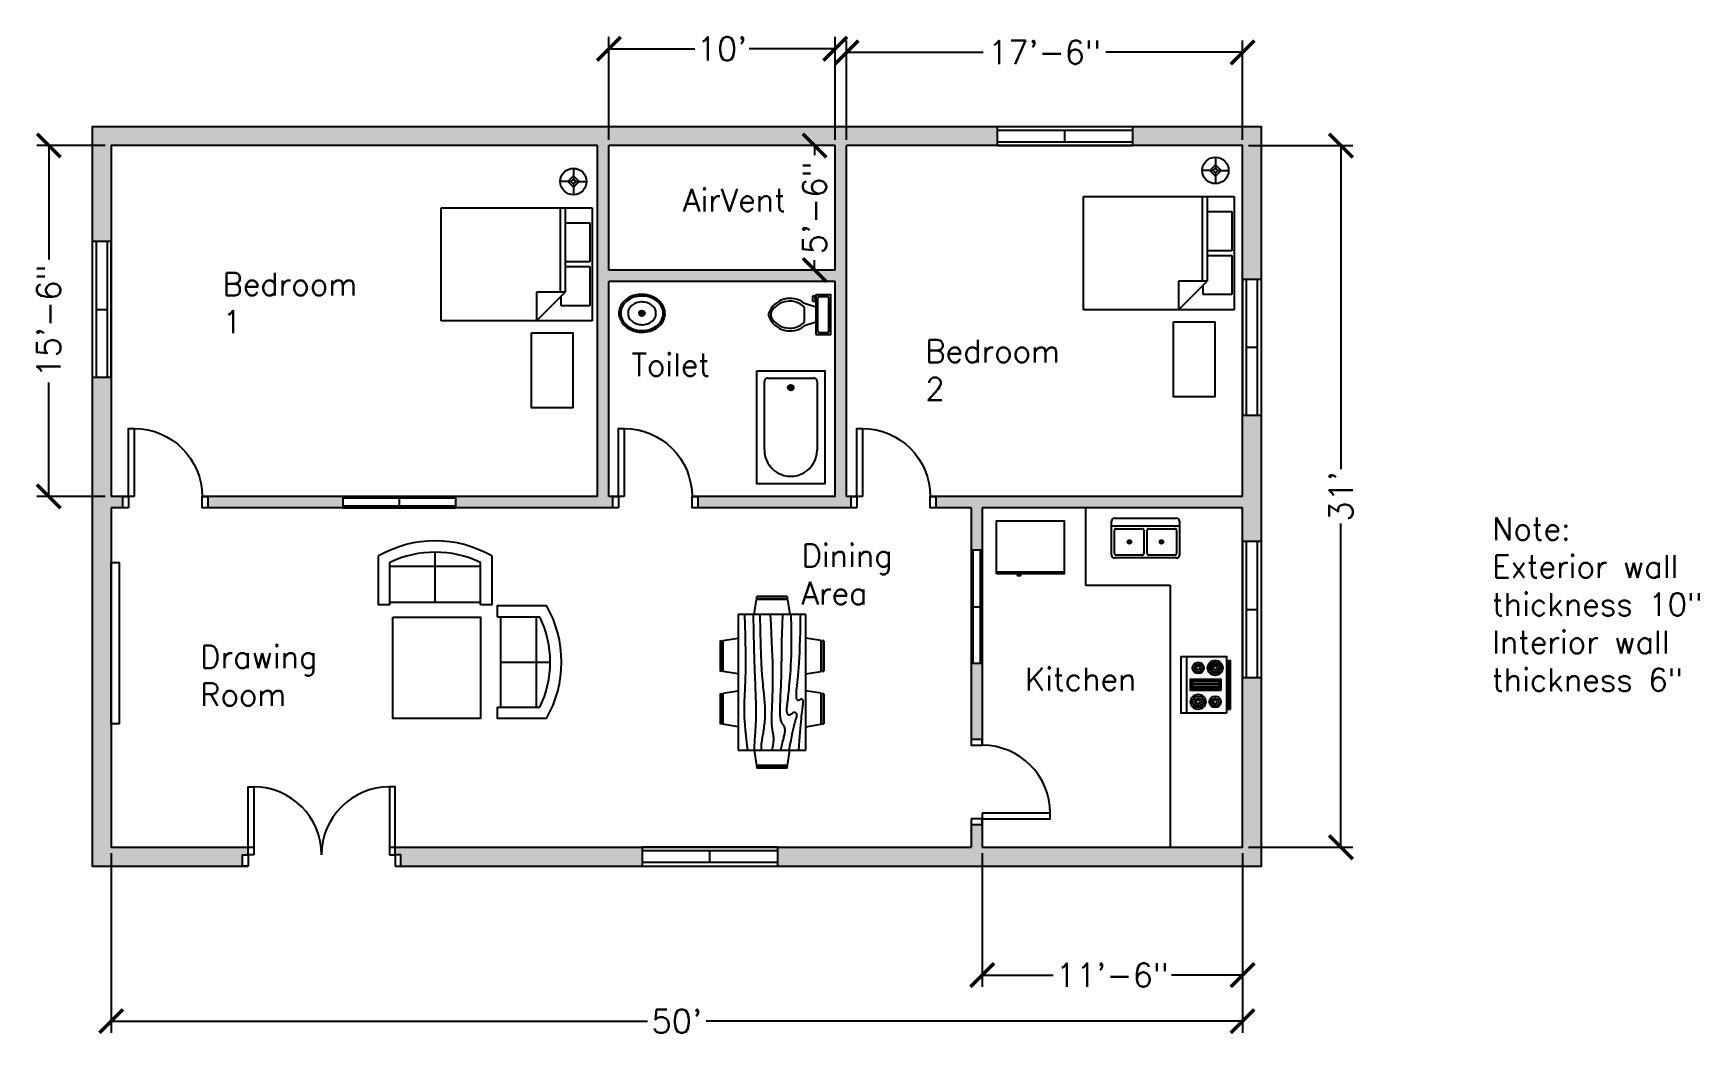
# Model space of a CAD drawing. Header units: inches. Extents: x 1705 to 2588, y 2136 to 2668.
import ezdxf

# ---------------------------------------------------------------- set-up
doc = ezdxf.new("R2010")
doc.units = ezdxf.units.IN
for name, color, linetype in [('Blocks', 240, 'Continuous'), ('Dim', 30, 'Continuous'), ('Door', 41, 'Continuous'), ('Hatches', 3, 'Continuous'), ('Text', 130, 'Continuous'), ('Window', 200, 'Continuous')]:
    doc.layers.add(name, color=color, linetype=linetype)
doc.styles.get("Standard").update_dxf_attribs({"font": 'simplex.shx'})
doc.dimstyles.new('Dim', dxfattribs={"dimscale": 5, "dimtxt": 2.5, "dimasz": 2.5, "dimexe": 1.25, "dimexo": 0.625, "dimtad": 0, "dimlunit": 4, "dimtxsty": 'Standard', "dimblk": 'ARCHTICK', "dimcen": 2.5, "dimadec": 0, "dimazin": 0, "dimtfac": 1, "dimtmove": 0, "dimatfit": 3, "dimfxl": 1, "dimarcsym": 0})

# ---------------------------------------------------------------- blocks, each defined once
blk = doc.blocks.new('Door1')
at = {"layer": 'Door'}
for points in [[(-6, 6), (-3, 6), (-3, 42), (-6, 42)], [(-45, 0), (-42, 0), (-42, 6), (-45, 6)], [(-3, 0), (0, 0), (0, 6), (-3, 6)]]:
    blk.add_lwpolyline(points, close=True, dxfattribs=at)
blk.add_arc((-6, 6), 36, 90, 180, dxfattribs=at)
blk = doc.blocks.new('Door2')
at = {"layer": 'Door'}
for points in [[(-78, 6), (-81, 6), (-81, 42), (-78, 42)], [(-6, 6), (-3, 6), (-3, 42), (-6, 42)], [(-81, 0), (-84, 0), (-84, 6), (-81, 6)], [(-3, 0), (0, 0), (0, 6), (-3, 6)]]:
    blk.add_lwpolyline(points, close=True, dxfattribs=at)
for centre, start, end in [((-78, 6), 0, 90), ((-6, 6), 90, 180)]:
    blk.add_arc(centre, 36, start, end, dxfattribs=at)
blk = doc.blocks.new('Window1')
at = {"layer": 'Window'}
for p, q in [((0, 6), (-60, 6)), ((-60, 6), (-60, 0)), ((0, 5), (-60, 5)), ((-60, 1), (0, 1)), ((-60, 0), (0, 0)), ((-30, 1), (-30, 5)), ((0, 0), (0, 6))]:
    blk.add_line(p, q, dxfattribs=at)
blk = doc.blocks.new('Window2')
at = {"layer": 'Window'}
for p, q in [((0, 10), (-72, 10)), ((-72, 10), (-72, 0)), ((0, 0), (0, 10)), ((0, 8), (-72, 8)), ((-72, 2), (0, 2)), ((-72, 0), (0, 0)), ((-36, 2), (-36, 8))]:
    blk.add_line(p, q, dxfattribs=at)
blk = doc.blocks.new('Toilet - top')
for p, q in [((-10, -8.5), (-8, -8.5)), ((-10, -9.5), (-10, -8.5)), ((-8, -8.5), (-8, -8)), ((-7, -8), (-7, -9.5)), ((-4, -8), (-6, -14)), ((4, -8), (6, -14)), ((9.5, -6), (9.5, -2)), ((-7, -9.5), (-10, -9.5)), ((4, -14), (-4, -14))]:
    blk.add_line(p, q)
blk.add_lwpolyline([(10.5, -8), (10.5, 0), (-10.5, 0), (-10.5, -8)], close=True)
for points in [[(-9.5, -2), (-9.5, -6)], [(8.5, -1), (-8.5, -1)], [(-8.5, -7), (8.5, -7)]]:
    blk.add_lwpolyline(points)
for centre, radius, start, end in [((-8.62, -1.88), 0.884, 81.8699, 188.1301), ((-8.62, -6.12), 0.884, 171.8699, 278.1301), ((8.62, -1.88), 0.884, 351.8699, 98.1301), ((8.62, -6.12), 0.884, 261.8699, 8.1301), ((3.52, -21.58), 12.17, 141.46911, 247.97143), ((4.2, -21.82), 11.33, 136.36773, 238.94682), ((-3.52, -21.58), 12.17, 292.02843, 38.53071), ((-4.2, -21.82), 11.33, 301.05301, 43.63209), ((0, -27.88), 4, 245.73182, 294.26817), ((0, -29), 4, 254.86053, 285.13947)]:
    blk.add_arc(centre, radius, start, end)
blk = doc.blocks.new('Bed - Queen')
at = {"linetype": 'Continuous'}
for p, q in [((0, -80.00003), (0, 0)), ((0, 0), (59.99999, 0)), ((59.99999, 0), (59.99999, -80.00003)), ((7.99999, -1.2), (28.79998, -1.2)), ((7.99999, -14.4), (7.99999, -1.2)), ((28.79998, -1.2), (28.79998, -14.4)), ((31.19999, -1.2), (51.99999, -1.2)), ((31.19999, -14.4), (31.19999, -1.2)), ((51.99999, -1.2), (51.99999, -16.4)), ((0, -14.4), (44.8, -14.4)), ((44.8, -16.8), (0, -16.8)), ((59.99999, -29.6), (44.8, -14.4)), ((44.8, -14.4), (44.8, -29.6)), ((51.99999, -16.4), (46.79936, -16.4)), ((44.8, -29.6), (59.99999, -29.6)), ((59.99999, -80.00003), (0, -80.00003))]:
    blk.add_line(p, q, dxfattribs=at)
blk = doc.blocks.new('Lamp - Table')
at = {"linetype": 'Continuous'}
for p, q in [((-1, 0), (-7, 0)), ((0, 3), (-3, 0)), ((-3, 0), (0, -3)), ((0, 7), (0, 1)), ((3, 0), (0, 3)), ((0, -3), (3, 0)), ((1, 0), (7, 0)), ((0, -1), (0, -7))]:
    blk.add_line(p, q, dxfattribs=at)
for radius in [7, 1]:
    blk.add_circle((0, 0), radius, dxfattribs=at)
blk = doc.blocks.new('Refrigerator-2 door - 36 in top')
for p, q in [((0, -26.999999), (36, -26.999999)), ((11, -27.999999), (11, -28.999999)), ((11, -28.999999), (13, -28.999999)), ((12, -26.999999), (12, -28.999999)), ((13, -28.999999), (13, -27.999999))]:
    blk.add_line(p, q)
blk.add_lwpolyline([(0, -27.999999), (0, 0), (36, 0), (36, -27.999999)], close=True)
blk = doc.blocks.new('Bath Tub - 26 x 60 in.')
for p, q in [((9, -17), (9, -19)), ((8, -18), (10, -18))]:
    blk.add_line(p, q)
blk.add_lwpolyline([(0, -36), (0, 0), (60, 0), (60, -36)], close=True)
for points in [[(4, -30), (4, -6)], [(6, -4), (42, -4)], [(42, -32), (6, -32)]]:
    blk.add_lwpolyline(points)
for radius in [1.5, 1]:
    blk.add_circle((9, -18), radius)
for centre, radius, start, end in [((5.75, -5.75), 1.77, 81.8699, 188.1301), ((42, -18), 14, 270, 90), ((5.75, -30.25), 1.77, 171.8699, 278.1301)]:
    blk.add_arc(centre, radius, start, end)
blk = doc.blocks.new('Sink - Oval top')
for p, q in [((-1, 0), (1, 0)), ((0, 1), (0, -1))]:
    blk.add_line(p, q)
at = {"linetype": 'Continuous'}
for points in [[(-12.23, 0.39, 0.117634), (-11.46, -3.36, 0.104469), (-8.88, -6.8, 0.090016), (-5.08, -9.07, 0.08192), (-0.32, -10.02, 0.08192), (4.49, -9.38, 0.090016), (8.42, -7.36, 0.104469), (11.22, -4.09, 0.117634), (12.23, -0.39, 0.117634), (11.46, 3.36, 0.104469), (8.88, 6.8, 0.090016), (5.08, 9.07, 0.08192), (0.32, 10.02, 0.08192), (-4.49, 9.38, 0.090016), (-8.42, 7.36, 0.104469), (-11.22, 4.09, 0.117634)], [(-11.29, 0.16, 0.118622), (-10.52, -3.25, 0.104678), (-8.07, -6.36, 0.089562), (-4.54, -8.37, 0.081185), (-0.13, -9.15, 0.081185), (4.3, -8.49, 0.089562), (7.89, -6.58, 0.104678), (10.42, -3.55, 0.118622), (11.29, -0.16, 0.118622), (10.52, 3.25, 0.104678), (8.07, 6.36, 0.089562), (4.54, 8.37, 0.081185), (0.13, 9.15, 0.081185), (-4.3, 8.49, 0.089562), (-7.89, 6.58, 0.104678), (-10.42, 3.55, 0.118622)], [(-7.42, 0.08, 0.118283), (-6.91, -2.17, 0.104607), (-5.29, -4.21, 0.089718), (-2.97, -5.53, 0.081436), (-0.07, -6.04, 0.081436), (2.84, -5.59, 0.089718), (5.2, -4.33, 0.104607), (6.86, -2.32, 0.118283), (7.42, -0.08, 0.118283), (6.91, 2.17, 0.104607), (5.29, 4.21, 0.089718), (2.97, 5.53, 0.081436), (0.07, 6.04, 0.081436), (-2.84, 5.59, 0.089718), (-5.2, 4.33, 0.104607), (-6.86, 2.32, 0.118283)]]:
    blk.add_lwpolyline(points, format="xyb", close=True, dxfattribs=at)
for radius in [1.5, 1]:
    blk.add_circle((0, 0), radius)
blk = doc.blocks.new('Dining Set - 36 x 72 in.')
at = {"linetype": 'Continuous'}
for p, q in [((-22, 27.5), (-22.1562, 26.50042)), ((-5.8416, 26.5), (-22.1534, 26.5)), ((-22, 27.5), (-6, 27.5)), ((-5.8437, 26.49966), (-6, 27.5)), ((6, 27.5), (5.8438, 26.50042)), ((22.1584, 26.5), (5.8466, 26.5)), ((6, 27.5), (22, 27.5)), ((22.1563, 26.49966), (22, 27.5)), ((36, 18), (-36, 18)), ((-36, 18), (-36, -18)), ((-22.2343, 26.00059), (-23.4847, 17.99762)), ((-22.2304, 26), (-5.7608, 26)), ((-4.5152, 17.99762), (-5.7655, 25.99926)), ((5.7657, 26.00059), (4.5153, 17.99762)), ((5.7696, 26), (22.2392, 26)), ((23.4848, 17.99762), (22.2345, 25.99926)), ((36, -18), (36, 18)), ((-44.0006, 8.23428), (-35.9976, 9.48474)), ((44.0006, 8.23428), (35.9976, 9.48474)), ((-45.5, 8), (-44.5004, 8.15617)), ((-45.5, 8), (-45.5, -8)), ((-44.5, -8.15843), (-44.5, 8.15338)), ((-44, 8.23041), (-44, -8.23915)), ((44, 8.23041), (44, -8.23915)), ((44.5, -8.15843), (44.5, 8.15338)), ((45.5, 8), (44.5005, 8.15617)), ((45.5, 8), (45.5, -8)), ((-44.4997, -8.15631), (-45.5, -8)), ((-35.9976, -9.48476), (-43.9993, -8.2345)), ((35.9976, -9.48476), (43.9993, -8.2345)), ((44.4997, -8.15631), (45.5, -8)), ((-36, -18), (36, -18)), ((-22.2343, -26.0006), (-23.4847, -17.99762)), ((-22.2304, -26), (-5.7608, -26)), ((-4.5152, -17.99762), (-5.7655, -25.99928)), ((5.7657, -26.0006), (4.5153, -17.99762)), ((5.7696, -26), (22.2392, -26)), ((23.4848, -17.99762), (22.2345, -25.99928)), ((-22, -27.5), (-22.1562, -26.50044)), ((-5.8416, -26.5), (-22.1534, -26.5)), ((-22, -27.5), (-6, -27.5)), ((-5.8437, -26.49967), (-6, -27.5)), ((6, -27.5), (5.8438, -26.50044)), ((22.1584, -26.5), (5.8466, -26.5)), ((6, -27.5), (22, -27.5)), ((22.1563, -26.49967), (22, -27.5))]:
    blk.add_line(p, q, dxfattribs=at)
for points in [[(-36, 15), (-31.1772, 14.97754), (-26.8079, 14.91406), (-22.8538, 14.81543), (-19.276, 14.6875), (-16.0362, 14.53613), (-13.0957, 14.36718), (-10.4159, 14.18652), (-7.9583, 14), (-5.6904, 13.81315), (-3.6035, 13.63021), (-1.6954, 13.45508), (0.0365, 13.29166), (1.5945, 13.14388), (2.9811, 13.01562), (4.1988, 12.9108), (5.25, 12.83333), (6.1393, 12.78613), (6.8802, 12.76823), (7.4883, 12.77767), (7.9792, 12.8125), (8.3685, 12.87077), (8.6719, 12.95052), (8.9049, 13.0498), (9.0833, 13.16666), (9.2205, 13.29899), (9.3216, 13.44401), (9.3895, 13.59879), (9.4271, 13.76041), (9.4373, 13.92594), (9.4232, 14.09245), (9.3875, 14.257), (9.3333, 14.41666), (9.2638, 14.56917), (9.1836, 14.71484), (9.0975, 14.85465), (9.0104, 14.98958), (8.9272, 15.1206), (8.8529, 15.2487), (8.7922, 15.37483), (8.75, 15.5), (8.7305, 15.62467), (8.7344, 15.74739), (8.7617, 15.86621), (8.8125, 15.97916), (8.8867, 16.08431), (8.9844, 16.17968), (9.1055, 16.26334), (9.25, 16.33333), (9.4189, 16.38802), (9.6172, 16.42708), (9.8506, 16.45052), (10.125, 16.45833), (10.4463, 16.45052), (10.8203, 16.42708), (11.2529, 16.38802), (11.75, 16.33333), (12.3184, 16.26318), (12.9694, 16.17838), (13.7151, 16.07991), (14.5677, 15.96875), (15.5395, 15.84586), (16.6426, 15.71224), (17.8893, 15.56884), (19.2917, 15.41666), (20.859, 15.25667), (22.5879, 15.08984), (24.4721, 14.91715), (26.5052, 14.73958), (28.6809, 14.5581), (30.9929, 14.3737), (33.4347, 14.18733), (36, 14)], [(-36, 10), (-28.9766, 10.14274), (-23.1725, 10.20442), (-18.4241, 10.19775), (-14.5677, 10.13541), (-11.4399, 10.03011), (-8.877, 9.89453), (-6.7154, 9.74137), (-4.7917, 9.58333), (-2.9698, 9.43082), (-1.2246, 9.28515), (0.4415, 9.14534), (2.026, 9.01041), (3.5266, 8.87939), (4.9408, 8.7513), (6.266, 8.62516), (7.5, 8.5), (8.6411, 8.37549), (9.6914, 8.2539), (10.6538, 8.13818), (11.5312, 8.03125), (12.3267, 7.93603), (13.043, 7.85547), (13.6831, 7.79248), (14.25, 7.75), (14.7471, 7.7303), (15.1797, 7.73307), (15.5537, 7.75732), (15.875, 7.80208), (16.1494, 7.86637), (16.3828, 7.94922), (16.5811, 8.04964), (16.75, 8.16666), (16.8944, 8.29915), (17.0143, 8.44531), (17.1089, 8.60319), (17.1771, 8.77083), (17.218, 8.94629), (17.2305, 9.1276), (17.2137, 9.31282), (17.1667, 9.5), (17.0895, 9.6875), (16.987, 9.875), (16.8649, 10.0625), (16.7292, 10.25), (16.5856, 10.4375), (16.4401, 10.625), (16.2985, 10.8125), (16.1667, 11), (16.05, 11.18733), (15.9518, 11.3737), (15.8752, 11.5581), (15.8229, 11.73958), (15.798, 11.91715), (15.8034, 12.08984), (15.842, 12.25667), (15.9167, 12.41666), (16.0295, 12.56836), (16.1784, 12.70833), (16.3605, 12.83268), (16.5729, 12.9375), (16.8127, 13.01888), (17.0768, 13.07291), (17.3625, 13.0957), (17.6667, 13.08333), (17.9894, 13.03312), (18.3418, 12.94726), (18.7382, 12.82918), (19.1927, 12.68229), (19.7195, 12.51001), (20.3327, 12.31575), (21.0465, 12.10294), (21.875, 11.875), (22.8357, 11.63354), (23.959, 11.37304), (25.2786, 11.08618), (26.8282, 10.76562), (28.6414, 10.40405), (30.752, 9.99414), (33.1936, 9.52856), (36, 9)], [(-36, 5.5), (-30.7157, 5.3348), (-26.069, 5.20963), (-21.9946, 5.11767), (-18.4271, 5.05208), (-15.3009, 5.00602), (-12.5508, 4.97265), (-10.1112, 4.94515), (-7.9167, 4.91666), (-5.909, 4.88167), (-4.0586, 4.83984), (-2.3429, 4.79215), (-0.7396, 4.73958), (0.7739, 4.6831), (2.22, 4.6237), (3.6213, 4.56233), (5, 4.5), (6.373, 4.43782), (7.7344, 4.3776), (9.0723, 4.32129), (10.375, 4.27083), (11.6309, 4.22819), (12.8281, 4.19531), (13.9551, 4.17415), (15, 4.16666), (15.954, 4.17448), (16.819, 4.19791), (17.6001, 4.23698), (18.3021, 4.29166), (18.9299, 4.36198), (19.4883, 4.44791), (19.9823, 4.54948), (20.4167, 4.66666), (20.7969, 4.79899), (21.1302, 4.94401), (21.4245, 5.09879), (21.6875, 5.26041), (21.9271, 5.42594), (22.1511, 5.59245), (22.3672, 5.757), (22.5834, 5.91666), (22.8065, 6.06868), (23.0404, 6.21093), (23.2879, 6.34147), (23.5521, 6.45833), (23.8358, 6.55957), (24.142, 6.64323), (24.4735, 6.70735), (24.8334, 6.75), (25.2235, 6.76969), (25.642, 6.76692), (26.0858, 6.74267), (26.5521, 6.69791), (27.0379, 6.63362), (27.5404, 6.55078), (28.0565, 6.45036), (28.5834, 6.33333), (29.1242, 6.19987), (29.7071, 6.04687), (30.3661, 5.87044), (31.1354, 5.66666), (32.0493, 5.43164), (33.142, 5.16146), (34.4475, 4.85221), (36, 4.5)], [(-36, -1), (-30.7915, -0.6591), (-26.0195, -0.38216), (-21.6519, -0.16284), (-17.6563, 0.00521), (-14.0005, 0.12833), (-10.6523, 0.21289), (-7.5796, 0.26522), (-4.75, 0.29166), (-2.134, 0.29793), (0.2878, 0.28711), (2.5317, 0.26163), (4.6146, 0.22396), (6.5529, 0.17651), (8.3633, 0.12174), (10.0623, 0.06209), (11.6667, 0), (13.1899, -0.06201), (14.6341, -0.1211), (15.9982, -0.17432), (17.2813, -0.21875), (18.4823, -0.25147), (19.6003, -0.26953), (20.6343, -0.27002), (21.5834, -0.25), (22.4481, -0.20768), (23.2357, -0.14584), (23.9549, -0.06836), (24.6146, 0.02083), (25.2235, 0.11784), (25.7904, 0.21875), (26.3241, 0.31966), (26.8334, 0.41666), (27.3265, 0.50618), (27.8099, 0.58593), (28.2894, 0.65397), (28.7709, 0.70833), (29.2601, 0.74707), (29.763, 0.76823), (30.2855, 0.76985), (30.8334, 0.75), (31.4088, 0.70784), (31.9994, 0.64713), (32.589, 0.57275), (33.1615, 0.48958), (33.7008, 0.4025), (34.1908, 0.3164), (34.6153, 0.23616), (34.9584, 0.16666), (35.2099, 0.11165), (35.3848, 0.07031), (35.504, 0.04069), (35.5886, 0.02083), (35.6594, 0.00879), (35.7377, 0.0026), (35.8442, 0.00032), (36, 0)], [(-36, -6.5), (-27.1843, -6.31267), (-20.084, -6.1263), (-14.469, -5.9419), (-10.1094, -5.76042), (-6.7752, -5.58285), (-4.2363, -5.41016), (-2.2629, -5.24333), (-0.625, -5.08334), (0.8708, -4.93099), (2.2715, -4.78646), (3.5872, -4.64974), (4.8281, -4.52084), (6.0046, -4.39974), (7.127, -4.28646), (8.2053, -4.18099), (9.25, -4.08334), (10.2705, -3.99382), (11.2734, -3.91407), (12.2647, -3.84603), (13.25, -3.79167), (14.2354, -3.75293), (15.2266, -3.73177), (16.2295, -3.73015), (17.25, -3.75), (18.2912, -3.79248), (19.3451, -3.85547), (20.4009, -3.93604), (21.4479, -4.03125), (22.4754, -4.13819), (23.4727, -4.25391), (24.4289, -4.37549), (25.3334, -4.5), (26.1785, -4.62492), (26.9694, -4.74935), (27.7145, -4.87281), (28.4219, -4.99479), (29.1, -5.11483), (29.7572, -5.23242), (30.4016, -5.34709), (31.0417, -5.45834), (31.6837, -5.56437), (32.3262, -5.65821), (32.9658, -5.73153), (33.599, -5.77604), (34.2224, -5.78345), (34.8327, -5.74545), (35.4264, -5.65373), (36, -5.5)], [(-36, -10), (-26.4022, -9.81299), (-18.4675, -9.62891), (-11.9839, -9.45069), (-6.7396, -9.28125), (-2.5226, -9.12354), (0.8789, -8.98047), (3.6769, -8.85498), (6.0833, -8.75), (8.2767, -8.66765), (10.3021, -8.60677), (12.1712, -8.56543), (13.8958, -8.54167), (15.4876, -8.53353), (16.9583, -8.53907), (18.3197, -8.55632), (19.5834, -8.58334), (20.7616, -8.61841), (21.8685, -8.66081), (22.9188, -8.71004), (23.9271, -8.76563), (24.9081, -8.82707), (25.8763, -8.89388), (26.8465, -8.96558), (27.8334, -9.04167), (28.8474, -9.12118), (29.8828, -9.20117), (30.93, -9.27824), (31.9792, -9.34896), (33.0205, -9.40991), (34.0443, -9.45768), (35.0407, -9.48885), (36, -9.5)], [(-36, -14.5), (-30.0881, -14.33513), (-25.0332, -14.21224), (-20.7312, -14.12647), (-17.0781, -14.07292), (-13.97, -14.04671), (-11.3027, -14.04297), (-8.9724, -14.05681), (-6.875, -14.08334), (-4.9224, -14.11833), (-3.0905, -14.16016), (-1.3709, -14.20785), (0.2448, -14.26042), (1.7647, -14.3169), (3.1973, -14.3763), (4.5507, -14.43767), (5.8333, -14.5), (7.0554, -14.5621), (8.235, -14.62175), (9.3922, -14.67652), (10.5469, -14.72396), (11.7192, -14.76164), (12.929, -14.78711), (14.1965, -14.79794), (15.5417, -14.79167), (16.9933, -14.76424), (18.6152, -14.70508), (20.4804, -14.60197), (22.6615, -14.44271), (25.2312, -14.21509), (28.2624, -13.9069), (31.8277, -13.50594), (36, -13)]]:
    blk.add_lwpolyline(points, dxfattribs=at)
blk = doc.blocks.new('Sofa - Roundback Loveseat 5 ft.')
at = {"linetype": 'Continuous'}
for p, q in [((0, -32.44198), (0, -5.99998)), ((-24, -33.99998), (-24, -11.46958)), ((-23.9998, -13.38178), (23.99986, -13.38178)), ((24.00004, -33.99998), (24.00004, -11.46958)), ((-24, -32.44198), (24.00004, -32.44198))]:
    blk.add_line(p, q, dxfattribs=at)
for points in [[(-24, -33.99998), (-30, -33.99998), (-30, -7.99998)], [(30.00004, -7.99998), (30.00004, -33.99998), (24.00004, -33.99998)]]:
    blk.add_lwpolyline(points, dxfattribs=at)
for centre, radius, start, end in [((0, -60.24998), 60.24998, 60.13715, 119.8628), ((0, -61.38438), 55.38444, 64.32083, 115.6792)]:
    blk.add_arc(centre, radius, start, end, dxfattribs=at)
blk = doc.blocks.new('Sink-double - 36 in top')
for p, q in [((-18, -4), (18, -4)), ((-0.75, -18.5), (-0.75, -6.5)), ((0.75, -6.5), (0.75, -18.5))]:
    blk.add_line(p, q)
for points in [[(-16.5, 0), (16.5, 0)], [(-18, -19.5), (-18, -1.5)], [(-16.5, -18.5), (-16.5, -6.5)], [(-15.5, -5.5), (-1.75, -5.5)], [(1.75, -5.5), (15.5, -5.5)], [(16.5, -6.5), (16.5, -18.5)], [(18, -1.5), (18, -19.5)], [(16.5, -21), (-16.5, -21)], [(-1.75, -19.5), (-15.5, -19.5)], [(15.5, -19.5), (1.75, -19.5)]]:
    blk.add_lwpolyline(points)
for centre, radius in [((-8.5, -12.5), 1), ((-8.5, -12.5), 0.5), ((8.5, -12.5), 1), ((8.5, -12.5), 0.5)]:
    blk.add_circle(centre, radius)
for centre, radius, start, end in [((-16.5, -1.5), 1.5, 90, 180), ((16.5, -1.5), 1.5, 0, 90), ((-15.5, -6.5), 1, 90, 180), ((-1.75, -6.5), 1, 0, 90), ((1.75, -6.5), 1, 90, 180), ((15.5, -6.5), 1, 0, 90), ((-16.5, -19.5), 1.5, 180, 270), ((-15.5, -18.5), 1, 180, 270), ((-1.75, -18.5), 1, 270, 0), ((1.75, -18.5), 1, 180, 270), ((15.5, -18.5), 1, 270, 0), ((16.5, -19.5), 1.5, 270, 0)]:
    blk.add_arc(centre, radius, start, end)
blk = doc.blocks.new('Range-Oven - 30 in top')
for p, q in [((0, -3), (30, -3)), ((12, -6), (18, -6)), ((13, -20), (13, -6)), ((14, -6), (14, -20)), ((15, -20), (15, -6)), ((16, -6), (16, -20)), ((17, -20), (17, -6)), ((6, -24), (6, -25)), ((8, -25), (8, -24)), ((18, -20), (12, -20)), ((22, -25), (22, -24)), ((24, -24), (24, -25))]:
    blk.add_line(p, q)
for points in [[(0, -24), (0, 0), (30, 0), (30, -24)], [(12, -21), (12, -5), (18, -5), (18, -21)], [(2, -26), (2, -25), (28, -25), (28, -26)]]:
    blk.add_lwpolyline(points, close=True)
for centre, radius in [((6, -9), 4), ((6, -9), 3), ((6, -9), 2), ((6, -9), 1), ((24, -9), 3), ((24, -9), 2), ((24, -9), 1), ((6, -18), 3), ((6, -18), 2), ((6, -18), 1), ((24, -18), 4), ((24, -18), 3), ((24, -18), 2), ((24, -18), 1)]:
    blk.add_circle(centre, radius)
blk = doc.blocks.new('_ArchTick')
at = {"color": 0, "linetype": 'ByBlock', "const_width": 0.15}
blk.add_lwpolyline([(-0.5, -0.5), (0.5, 0.5)], dxfattribs=at)
blk = doc.blocks.new('*D16')
at = {"layer": 'Defpoints', "color": 0, "transparency": 16777216}
for p in [(1746.23, 2608.8), (1713.16, 2422.8), (1746.23, 2422.8)]:
    blk.add_point(p, dxfattribs=at)
at = {"layer": 'Dim', "color": 0, "lineweight": -2, "transparency": 16777216}
for p, q in [((1743.11, 2608.8), (1706.91, 2608.8)), ((1713.16, 2608.8), (1713.16, 2548.39)), ((1713.16, 2422.8), (1713.16, 2483.21)), ((1743.11, 2422.8), (1706.91, 2422.8))]:
    blk.add_line(p, q, dxfattribs=at)
at = {"layer": 'Dim', "color": 0, "lineweight": -2, "transparency": 16777216, "xscale": 12.5, "yscale": 12.5, "zscale": 12.5}
for p, rotation in [((1713.16, 2608.8), 90), ((1713.16, 2422.8), 270)]:
    blk.add_blockref('_ArchTick', p, dxfattribs=dict(at, rotation=rotation))
at = {"layer": 'Dim', "color": 0, "transparency": 16777216, "insert": (1713.16, 2515.8), "char_height": 12.5, "attachment_point": 5, "rotation": 90}
blk.add_mtext('15\'-6"', dxfattribs=at)
blk = doc.blocks.new('*D17')
at = {"layer": 'Defpoints', "color": 0, "transparency": 16777216}
for p in [(1746.23, 2236.8), (2346.23, 2236.8), (1746.23, 2144.55)]:
    blk.add_point(p, dxfattribs=at)
at = {"layer": 'Text', "color": 0, "lineweight": -2, "transparency": 16777216}
for p, q in [((1746.23, 2233.68), (1746.23, 2138.3)), ((2346.23, 2233.68), (2346.23, 2138.3)), ((1746.23, 2144.55), (2030.61, 2144.55)), ((2346.23, 2144.55), (2061.86, 2144.55))]:
    blk.add_line(p, q, dxfattribs=at)
at = {"layer": 'Text', "color": 0, "lineweight": -2, "transparency": 16777216, "xscale": 12.5, "yscale": 12.5, "zscale": 12.5, "rotation": 180}
blk.add_blockref('_ArchTick', (1746.23, 2144.55), dxfattribs=at)
at = {"layer": 'Text', "color": 0, "lineweight": -2, "transparency": 16777216, "xscale": 12.5, "yscale": 12.5, "zscale": 12.5}
blk.add_blockref('_ArchTick', (2346.23, 2144.55), dxfattribs=at)
at = {"layer": 'Text', "color": 0, "transparency": 16777216, "insert": (2046.23, 2144.55), "char_height": 12.5, "attachment_point": 5}
blk.add_mtext("50'", dxfattribs=at)
blk = doc.blocks.new('*D18')
at = {"layer": 'Defpoints', "color": 0, "transparency": 16777216}
for p in [(2346.23, 2608.8), (2346.23, 2236.8), (2398.4, 2236.8)]:
    blk.add_point(p, dxfattribs=at)
at = {"layer": 'Dim', "color": 0, "lineweight": -2, "transparency": 16777216}
for p, q in [((2349.36, 2608.8), (2404.65, 2608.8)), ((2398.4, 2608.8), (2398.4, 2437.24)), ((2398.4, 2236.8), (2398.4, 2408.37)), ((2349.36, 2236.8), (2404.65, 2236.8))]:
    blk.add_line(p, q, dxfattribs=at)
at = {"layer": 'Dim', "color": 0, "lineweight": -2, "transparency": 16777216, "xscale": 12.5, "yscale": 12.5, "zscale": 12.5}
for p, rotation in [((2398.4, 2608.8), 90), ((2398.4, 2236.8), 270)]:
    blk.add_blockref('_ArchTick', p, dxfattribs=dict(at, rotation=rotation))
at = {"layer": 'Dim', "color": 0, "transparency": 16777216, "insert": (2398.4, 2422.8), "char_height": 12.5, "attachment_point": 5, "rotation": 90}
blk.add_mtext("31'", dxfattribs=at)
blk = doc.blocks.new('*D19')
at = {"layer": 'Defpoints', "color": 0, "transparency": 16777216}
for p in [(2136.23, 2658.25), (2136.23, 2608.8), (2346.23, 2608.8)]:
    blk.add_point(p, dxfattribs=at)
at = {"layer": 'Dim', "color": 0, "lineweight": -2, "transparency": 16777216}
for p, q in [((2136.23, 2611.93), (2136.23, 2664.5)), ((2346.23, 2611.93), (2346.23, 2664.5)), ((2136.23, 2658.25), (2208.64, 2658.25)), ((2346.23, 2658.25), (2273.82, 2658.25))]:
    blk.add_line(p, q, dxfattribs=at)
at = {"layer": 'Dim', "color": 0, "lineweight": -2, "transparency": 16777216, "xscale": 12.5, "yscale": 12.5, "zscale": 12.5, "rotation": 180}
blk.add_blockref('_ArchTick', (2136.23, 2658.25), dxfattribs=at)
at = {"layer": 'Dim', "color": 0, "lineweight": -2, "transparency": 16777216, "xscale": 12.5, "yscale": 12.5, "zscale": 12.5}
blk.add_blockref('_ArchTick', (2346.23, 2658.25), dxfattribs=at)
at = {"layer": 'Dim', "color": 0, "transparency": 16777216, "insert": (2241.23, 2658.25), "char_height": 12.5, "attachment_point": 5}
blk.add_mtext('17\'-6"', dxfattribs=at)
blk = doc.blocks.new('*D20')
at = {"layer": 'Defpoints', "color": 0, "transparency": 16777216}
for p in [(2010.23, 2660.12), (2010.23, 2608.8), (2130.23, 2608.8)]:
    blk.add_point(p, dxfattribs=at)
at = {"layer": 'Dim', "color": 0, "lineweight": -2, "transparency": 16777216}
for p, q in [((2010.23, 2611.93), (2010.23, 2666.37)), ((2010.23, 2660.12), (2055.8, 2660.12)), ((2130.23, 2660.12), (2084.67, 2660.12)), ((2130.23, 2611.93), (2130.23, 2666.37))]:
    blk.add_line(p, q, dxfattribs=at)
at = {"layer": 'Dim', "color": 0, "lineweight": -2, "transparency": 16777216, "xscale": 12.5, "yscale": 12.5, "zscale": 12.5, "rotation": 180}
blk.add_blockref('_ArchTick', (2010.23, 2660.12), dxfattribs=at)
at = {"layer": 'Dim', "color": 0, "lineweight": -2, "transparency": 16777216, "xscale": 12.5, "yscale": 12.5, "zscale": 12.5}
blk.add_blockref('_ArchTick', (2130.23, 2660.12), dxfattribs=at)
at = {"layer": 'Dim', "color": 0, "transparency": 16777216, "insert": (2070.23, 2660.12), "char_height": 12.5, "attachment_point": 5}
blk.add_mtext("10'", dxfattribs=at)
blk = doc.blocks.new('*D21')
at = {"layer": 'Defpoints', "color": 0, "transparency": 16777216}
for p in [(2130.23, 2608.8), (2119.28, 2542.8), (2130.23, 2542.8)]:
    blk.add_point(p, dxfattribs=at)
at = {"layer": 'Dim', "color": 0, "lineweight": -2, "transparency": 16777216}
for p, q in [((2127.11, 2608.8), (2113.03, 2608.8)), ((2119.28, 2608.8), (2119.28, 2603.63)), ((2119.28, 2542.8), (2119.28, 2547.98)), ((2127.11, 2542.8), (2113.03, 2542.8))]:
    blk.add_line(p, q, dxfattribs=at)
at = {"layer": 'Dim', "color": 0, "lineweight": -2, "transparency": 16777216, "xscale": 12.5, "yscale": 12.5, "zscale": 12.5}
for p, rotation in [((2119.28, 2608.8), 90), ((2119.28, 2542.8), 270)]:
    blk.add_blockref('_ArchTick', p, dxfattribs=dict(at, rotation=rotation))
at = {"layer": 'Dim', "color": 0, "transparency": 16777216, "insert": (2119.28, 2575.8), "char_height": 12.5, "attachment_point": 5, "rotation": 90}
blk.add_mtext('5\'-6"', dxfattribs=at)
blk = doc.blocks.new('*D22')
at = {"layer": 'Defpoints', "color": 0, "transparency": 16777216}
for p in [(2208.23, 2236.8), (2346.23, 2236.8), (2208.23, 2169)]:
    blk.add_point(p, dxfattribs=at)
at = {"layer": 'Dim', "color": 0, "lineweight": -2, "transparency": 16777216}
for p, q in [((2208.23, 2233.68), (2208.23, 2162.75)), ((2346.23, 2233.68), (2346.23, 2162.75)), ((2208.23, 2169), (2245.83, 2169)), ((2346.23, 2169), (2308.63, 2169))]:
    blk.add_line(p, q, dxfattribs=at)
at = {"layer": 'Dim', "color": 0, "lineweight": -2, "transparency": 16777216, "xscale": 12.5, "yscale": 12.5, "zscale": 12.5, "rotation": 180}
blk.add_blockref('_ArchTick', (2208.23, 2169), dxfattribs=at)
at = {"layer": 'Dim', "color": 0, "lineweight": -2, "transparency": 16777216, "xscale": 12.5, "yscale": 12.5, "zscale": 12.5}
blk.add_blockref('_ArchTick', (2346.23, 2169), dxfattribs=at)
at = {"layer": 'Dim', "color": 0, "transparency": 16777216, "insert": (2277.23, 2169), "char_height": 12.5, "attachment_point": 5}
blk.add_mtext('11\'-6"', dxfattribs=at)

msp = doc.modelspace()

# ---------------------------------------------------------------- hatches: boundary and pattern name
at = {"layer": 'Hatches'}
h = msp.add_hatch(color=256, dxfattribs=at)
h.dxf.hatch_style = 1
h.paths.add_polyline_path([(2216.027, 2618.803), (1736.231, 2618.803), (1736.231, 2557.932), (1746.231, 2557.932), (1746.231, 2608.803), (2004.231, 2608.803), (2004.231, 2422.803), (1929.108, 2422.803), (1929.108, 2416.803), (2010.231, 2416.803), (2012.285, 2416.803), (2012.285, 2422.803), (2010.231, 2422.803), (2010.231, 2536.803), (2130.231, 2536.803), (2130.231, 2422.803), (2057.285, 2422.803), (2057.285, 2416.803), (2130.231, 2416.803), (2138.616, 2416.803), (2138.616, 2422.803), (2136.231, 2422.803), (2136.231, 2608.803), (2216.027, 2608.803)])
h.paths.add_polyline_path([(2010.231, 2608.803), (2130.231, 2608.803), (2130.231, 2542.803), (2010.231, 2542.803)], flags=16)
h.paths.add_polyline_path([(2356.231, 2618.803), (2288.027, 2618.803), (2288.027, 2608.803), (2346.231, 2608.803), (2346.231, 2537.867), (2356.231, 2537.867)])
h.paths.add_polyline_path([(2356.231, 2465.867), (2346.231, 2465.867), (2346.231, 2422.803), (2202.231, 2422.803), (2183.616, 2422.803), (2183.616, 2416.803), (2202.231, 2416.803), (2202.231, 2394.324), (2208.231, 2394.324), (2208.231, 2416.803), (2346.231, 2416.803), (2346.231, 2398.803), (2356.231, 2398.803)])
h.paths.add_polyline_path([(2356.231, 2326.803), (2346.231, 2326.803), (2346.231, 2236.803), (2208.231, 2236.803), (2208.231, 2248.842), (2202.231, 2248.842), (2202.231, 2236.803), (2099.798, 2236.803), (2099.798, 2226.803), (2356.231, 2226.803)])
h.paths.add_polyline_path([(2208.231, 2334.324), (2202.231, 2334.324), (2202.231, 2293.842), (2208.231, 2293.842)])
h.paths.add_polyline_path([(2027.798, 2236.803), (1896.835, 2236.803), (1896.835, 2232.803), (1899.835, 2232.803), (1899.835, 2226.803), (2027.798, 2226.803)])
h.paths.add_polyline_path([(1815.835, 2232.803), (1818.835, 2232.803), (1818.835, 2236.803), (1746.231, 2236.803), (1746.231, 2416.803), (1752.453, 2416.803), (1752.453, 2422.803), (1746.231, 2422.803), (1746.231, 2485.932), (1736.231, 2485.932), (1736.231, 2226.803), (1815.835, 2226.803)])
h.paths.add_polyline_path([(1869.108, 2422.803), (1797.453, 2422.803), (1797.453, 2416.803), (1869.108, 2416.803)], flags=17)

# ---------------------------------------------------------------- linework, layer by layer
for p, q in [((2004.231, 2422.803), (2004.231, 2608.803)), ((2010.231, 2542.803), (2010.231, 2608.803)), ((2130.231, 2542.803), (2130.231, 2608.803)), ((2136.231, 2422.803), (2136.231, 2608.803)), ((2130.231, 2542.803), (2010.231, 2542.803)), ((2010.231, 2422.803), (2010.231, 2536.803)), ((2130.231, 2536.803), (2010.231, 2536.803)), ((2130.231, 2422.803), (2130.231, 2536.803)), ((1758.453, 2422.803), (1746.231, 2422.803)), ((2004.231, 2422.803), (1794.453, 2422.803)), ((2018.285, 2422.803), (2010.231, 2422.803)), ((2130.231, 2422.803), (2054.285, 2422.803)), ((2144.616, 2422.803), (2136.231, 2422.803)), ((2202.231, 2422.803), (2180.616, 2422.803)), ((2346.231, 2422.803), (2202.231, 2422.803)), ((1755.453, 2416.803), (1746.231, 2416.803)), ((2010.231, 2416.803), (1794.453, 2416.803)), ((2015.285, 2416.803), (2010.231, 2416.803)), ((2130.231, 2416.803), (2054.285, 2416.803)), ((2141.616, 2416.803), (2130.231, 2416.803)), ((2202.231, 2416.803), (2180.616, 2416.803)), ((2202.231, 2416.803), (2202.231, 2290.842)), ((2346.231, 2416.803), (2208.231, 2416.803)), ((2208.231, 2416.803), (2208.231, 2290.842)), ((2208.231, 2254.842), (2208.231, 2236.803)), ((2202.231, 2251.842), (2202.231, 2236.803))]:
    msp.add_line(p, q)
for points in [[(1896.835, 2226.803), (2356.231, 2226.803), (2356.231, 2618.803), (1736.231, 2618.803), (1736.231, 2226.803), (1818.835, 2226.803)], [(2004.231, 2608.803), (1746.231, 2608.803), (1746.231, 2422.803)], [(2130.231, 2608.803), (2010.231, 2608.803)], [(2346.231, 2422.803), (2346.231, 2608.803), (2136.231, 2608.803)], [(1746.231, 2416.803), (1746.231, 2236.803), (1821.835, 2236.803)], [(2208.231, 2236.803), (2346.231, 2236.803), (2346.231, 2416.803)], [(1893.835, 2236.803), (2202.231, 2236.803)]]:
    msp.add_lwpolyline(points)
at = {"layer": 'Blocks'}
for p, q in [((2262.862, 2416.803), (2262.862, 2375.762)), ((2262.862, 2375.762), (2307.834, 2375.762)), ((2307.834, 2375.762), (2307.782, 2236.803))]:
    msp.add_line(p, q, dxfattribs=at)
for points in [[(1969.127, 2509.524), (1991.104, 2509.524), (1991.104, 2469.783), (1969.127, 2469.783)], [(2309.618, 2515.412), (2331.595, 2515.412), (2331.595, 2475.671), (2309.618, 2475.671)], [(1746.231, 2387.799), (1750.438, 2387.799), (1750.438, 2302.133), (1746.231, 2302.133)], [(1895.678, 2358.706), (1942.147, 2358.706), (1942.147, 2305.101), (1895.678, 2305.101)]]:
    msp.add_lwpolyline(points, close=True, dxfattribs=at)

# ---------------------------------------------------------------- block references
for name, p in [('Lamp - Table', (1991.368, 2589.722)), ('Lamp - Table', (2331.858, 2595.61)), ('Sink - Oval top', (2027.748, 2519.862)), ('Sink-double - 36 in top', (2294.792, 2411.17)), ('Refrigerator-2 door - 36 in top', (2215.706, 2409.789)), ('Sofa - Roundback Loveseat 5 ft.', (1918.068, 2399.225))]:
    msp.add_blockref(name, p, dxfattribs=at)
for name, p, rotation in [('Bed - Queen', (2341.822, 2581.766), 270), ('Bed - Queen', (2001.332, 2575.877), 270), ('Toilet - top', (2127.89, 2519.15), 270), ('Bath Tub - 26 x 60 in.', (2124.648, 2489.451), 270), ('Dining Set - 36 x 72 in.', (2096.677, 2324.188), 270), ('Sofa - Roundback Loveseat 5 ft.', (1985.079, 2334.97), 270), ('Range-Oven - 30 in top', (2313.698, 2307.862), 90)]:
    msp.add_blockref(name, p, dxfattribs=dict(at, rotation=rotation))
at = {"layer": 'Window'}
for name, p in [('Window2', (2288.027, 2608.803)), ('Window1', (1929.108, 2416.803)), ('Door2', (1899.835, 2226.803)), ('Window2', (2099.798, 2226.803))]:
    msp.add_blockref(name, p, dxfattribs=at)
for name, p, rotation in [('Window2', (1736.231, 2485.932), 270), ('Window2', (2346.231, 2465.867), 270), ('Window1', (2202.231, 2334.324), 270), ('Window2', (2346.231, 2326.803), 270), ('Door1', (2202.231, 2248.842), 269.9999999999943)]:
    msp.add_blockref(name, p, dxfattribs=dict(at, rotation=rotation))
at = {"layer": 'Window', "xscale": -1}
for p in [(1752.453, 2416.803), (2012.285, 2416.803), (2138.616, 2416.803)]:
    msp.add_blockref('Door1', p, dxfattribs=at)

# ---------------------------------------------------------------- texts
at = {"layer": 'Text', "char_height": 12, "attachment_point": 1}
for s, width, insert in [('AirVent', 79.50189, (2049.511, 2585.909)), ('Bedroom 1', 79.50189, (1805.297, 2541.296)), ('Bedroom 2', 79.50189, (2177.998, 2505.788)), ('Toilet', 79.50189, (2022.174, 2498.505)), ('Note:\\PExterior wall\\Pthickness 10"\\PInterior wall\\Pthickness 6"', 236.89658, (2478.591, 2411.56)), ('Dining Area', 79.50189, (2112.387, 2397.443)), ('Drawing Room', 79.50189, (1793.451, 2343.725)), ('Kitchen', 79.50189, (2230.85, 2331.889))]:
    msp.add_mtext_dynamic_manual_height_columns(s, width=width, gutter_width=12.5, heights=[0], dxfattribs=dict(at, insert=insert))

# ---------------------------------------------------------------- dimensions: what is measured, and where the dimension line sits
at = {"layer": 'Dim'}
for base, p1, p2, picture, middle in [((2010.231, 2660.116), (2130.231, 2608.803), (2010.231, 2608.803), '*D20', (2070.231, 2660.116)), ((2136.231, 2658.249), (2346.231, 2608.803), (2136.231, 2608.803), '*D19', (2241.231, 2658.249)), ((2208.231, 2168.998), (2346.231, 2236.803), (2208.231, 2236.803), '*D22', (2277.231, 2168.998))]:
    dim = msp.add_linear_dim(base=base, p1=p1, p2=p2, dimstyle='Dim', dxfattribs=at)
    dim.commit()
    dim.dimension.update_dxf_attribs({"geometry": picture, "text_midpoint": middle})
for base, p1, p2, picture, middle in [((1713.159, 2422.803), (1746.231, 2608.803), (1746.231, 2422.803), '*D16', (1713.159, 2515.803)), ((2119.281, 2542.803), (2130.231, 2608.803), (2130.231, 2542.803), '*D21', (2119.281, 2575.803)), ((2398.404, 2236.803), (2346.231, 2608.803), (2346.231, 2236.803), '*D18', (2398.404, 2422.803))]:
    dim = msp.add_linear_dim(base=base, p1=p1, p2=p2, angle=90, dimstyle='Dim', dxfattribs=at)
    dim.commit()
    dim.dimension.update_dxf_attribs({"geometry": picture, "text_midpoint": middle})
at = {"layer": 'Text'}
dim = msp.add_linear_dim(base=(1746.231, 2144.546), p1=(2346.231, 2236.803), p2=(1746.231, 2236.803), dimstyle='Dim', dxfattribs=at)
dim.commit()
dim.dimension.update_dxf_attribs({"geometry": '*D17', "text_midpoint": (2046.231, 2144.546)})

doc.saveas('drawing.dxf')
